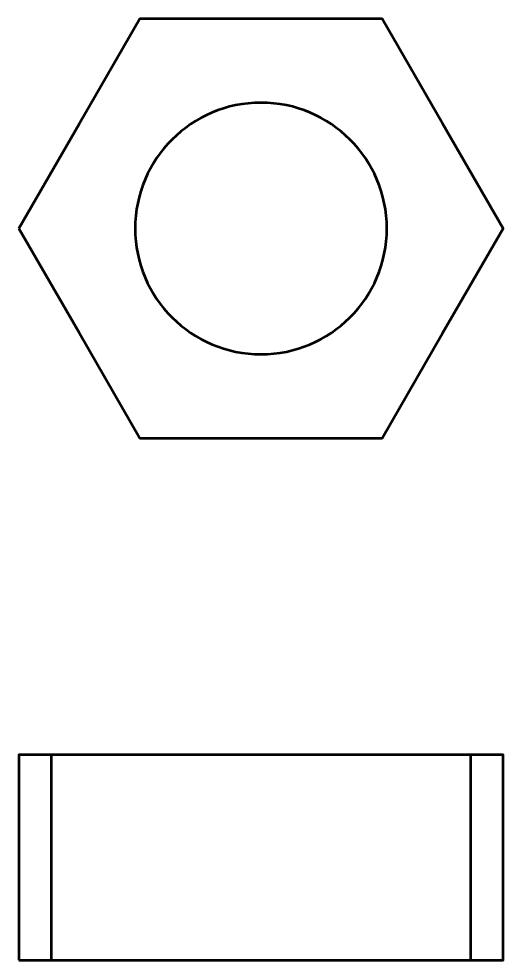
# Model space of a CAD drawing. Header units: centimetres. Extents: x -29.3 to 23.2, y -15.4 to 28.7.
# Drawn here: x -0.577 to 0.577, y 14.755 to 17 of the extents above; entities that cross this region are included whole.
import ezdxf

# ---------------------------------------------------------------- set-up
doc = ezdxf.new("R2010")
doc.units = ezdxf.units.CM
doc.header["$MEASUREMENT"] = 0
doc.layers.add('Layer 1', color=7, linetype='Continuous')

msp = doc.modelspace()

# ---------------------------------------------------------------- linework, layer by layer
at = {"layer": 'Layer 1', "lineweight": 53}
for points in [[(-0.57735, 14.75502), (0.57735, 14.75502), (0.57735, 15.24502), (-0.57735, 15.24502), (-0.57735, 14.75502)], [(-0.5, 14.75502), (0.5, 14.75502), (0.5, 15.24502), (-0.5, 15.24502), (-0.5, 14.75502)]]:
    msp.add_lwpolyline(points, close=True, dxfattribs=at)
for points, knots in [([(-0.57735, 16.5), (-0.57735, 16.5), (-0.43301, 16.75), (-0.43301, 16.75), (-0.43301, 16.75), (-0.43301, 16.75), (-0.28868, 17), (-0.28868, 17), (-0.28868, 17), (-0.28868, 17), (0, 17), (0, 17), (0, 17), (0, 17), (0.28868, 17), (0.28868, 17), (0.28868, 17), (0.28868, 17), (0.43301, 16.75), (0.43301, 16.75), (0.43301, 16.75), (0.43301, 16.75), (0.57735, 16.5), (0.57735, 16.5), (0.57735, 16.5), (0.57735, 16.5), (0.43301, 16.25), (0.43301, 16.25), (0.43301, 16.25), (0.43301, 16.25), (0.28868, 16), (0.28868, 16), (0.28868, 16), (0.28868, 16), (0, 16), (0, 16), (0, 16), (0, 16), (-0.28868, 16), (-0.28868, 16), (-0.28868, 16), (-0.28868, 16), (-0.43301, 16.25), (-0.43301, 16.25), (-0.43301, 16.25), (-0.43301, 16.25), (-0.57735, 16.5), (-0.57735, 16.5)], [0, 0, 0, 0, 0.0769231, 0.0769231, 0.0769231, 0.0769231, 0.1538462, 0.1538462, 0.1538462, 0.1538462, 0.2307692, 0.2307692, 0.2307692, 0.2307692, 0.3076923, 0.3076923, 0.3076923, 0.3076923, 0.3846154, 0.3846154, 0.3846154, 0.3846154, 0.4615385, 0.4615385, 0.4615385, 0.4615385, 0.5384615, 0.5384615, 0.5384615, 0.5384615, 0.6153846, 0.6153846, 0.6153846, 0.6153846, 0.6923077, 0.6923077, 0.6923077, 0.6923077, 0.7692308, 0.7692308, 0.7692308, 0.7692308, 0.8461538, 0.8461538, 0.8461538, 0.8461538, 1, 1, 1, 1]), ([(-0.3, 16.5), (-0.3, 16.66568), (-0.16568, 16.8), (0, 16.8), (0, 16.8), (0.16568, 16.8), (0.3, 16.66568), (0.3, 16.5), (0.3, 16.5), (0.3, 16.33432), (0.16568, 16.2), (0, 16.2), (0, 16.2), (-0.16568, 16.2), (-0.3, 16.33432), (-0.3, 16.5)], [0, 0, 0, 0, 0.2, 0.2, 0.2, 0.2, 0.4, 0.4, 0.4, 0.4, 0.6, 0.6, 0.6, 0.6, 1, 1, 1, 1])]:
    msp.add_open_spline(points, degree=3, knots=knots, dxfattribs=at)

doc.saveas('drawing.dxf')
